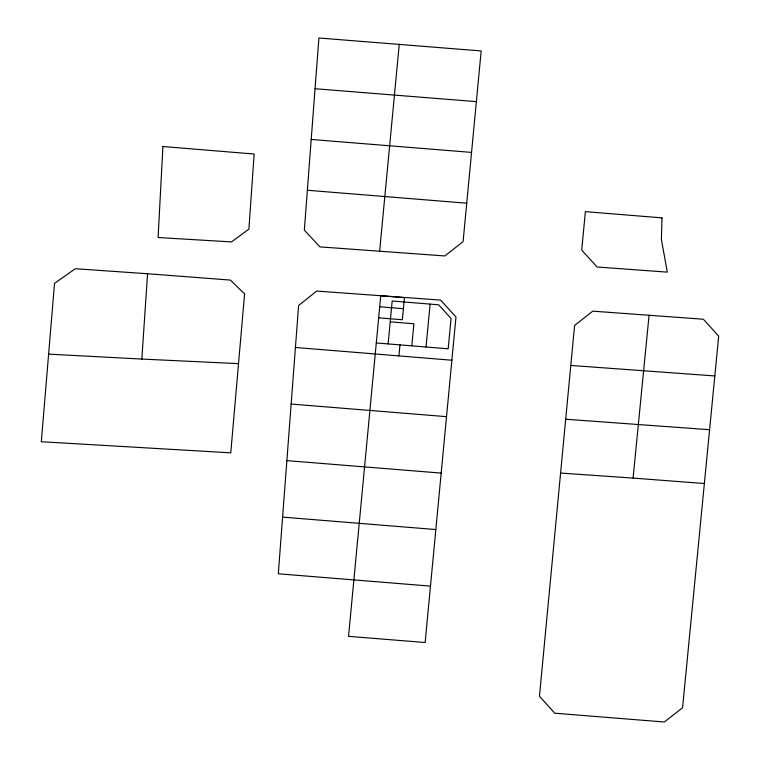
<?xml version="1.0" encoding="UTF-8"?>
<svg xmlns="http://www.w3.org/2000/svg" width="760" height="760" viewBox="0 0 760 760"><rect width="100%" height="100%" fill="white"/><g stroke="black" fill="none" stroke-linecap="round" stroke-linejoin="round"><path stroke-width="1.14" d="M48.45 354.122L141.835 359.062L147.573 273.742L75.287 268.726L54.52 283.375L41.316 441.721L230.774 452.846L244.587 293.873L230.346 280.079L147.573 273.742M315.048 88.739L318.915 38L481.166 50.949L463.096 241.623L444.923 255.949L319.874 246.886L304.342 230.09L315.048 88.739L476.387 101.64M379.639 251.247L399.266 44.184M388.113 343.909L392.179 301.026L438.653 304.798L451.06 318.449L448.181 348.792L376.266 342.95M398.924 355.908L399.969 344.878M411.806 345.838L413.905 323.769L390.203 321.841M426.027 346.997L430.103 304.104M430.464 586.112L278.302 573.79L298.604 305.539L316.663 291.061L440.61 300.095L455.971 316.996L425.134 642.514L348.536 636.338L380.75 295.745L404.443 297.673L402.353 319.741L378.651 317.813M565.687 419.235L539.467 696.236L554.762 713.203L664.297 722L682.575 707.769L718.684 336.167L703.361 319.228L592.753 311.153L574.589 325.47L565.687 419.235L709.612 429.723M649.068 315.257L633.089 478.087L560.605 473.062M141.835 359.062L238.108 363.613M570.808 365.446L714.837 375.953M633.089 478.087L704.349 483.522M311.22 139.45L471.542 152.409M291.156 404.054L446.538 416.66M286.881 460.617L441.18 473.1M282.606 517.123L435.812 529.539M307.353 190.247L466.735 203.205M379.696 306.774L403.398 308.702M295.431 347.481L451.896 360.221M661.989 217.882L661.39 239.381L667.308 272.127L597.075 267.007L581.714 250.106L585.38 211.641L661.989 217.882M162.916 146.518L158.099 237.528L231.468 241.917L248.891 229.168L254.153 154.033L162.916 146.518"/></g></svg>
